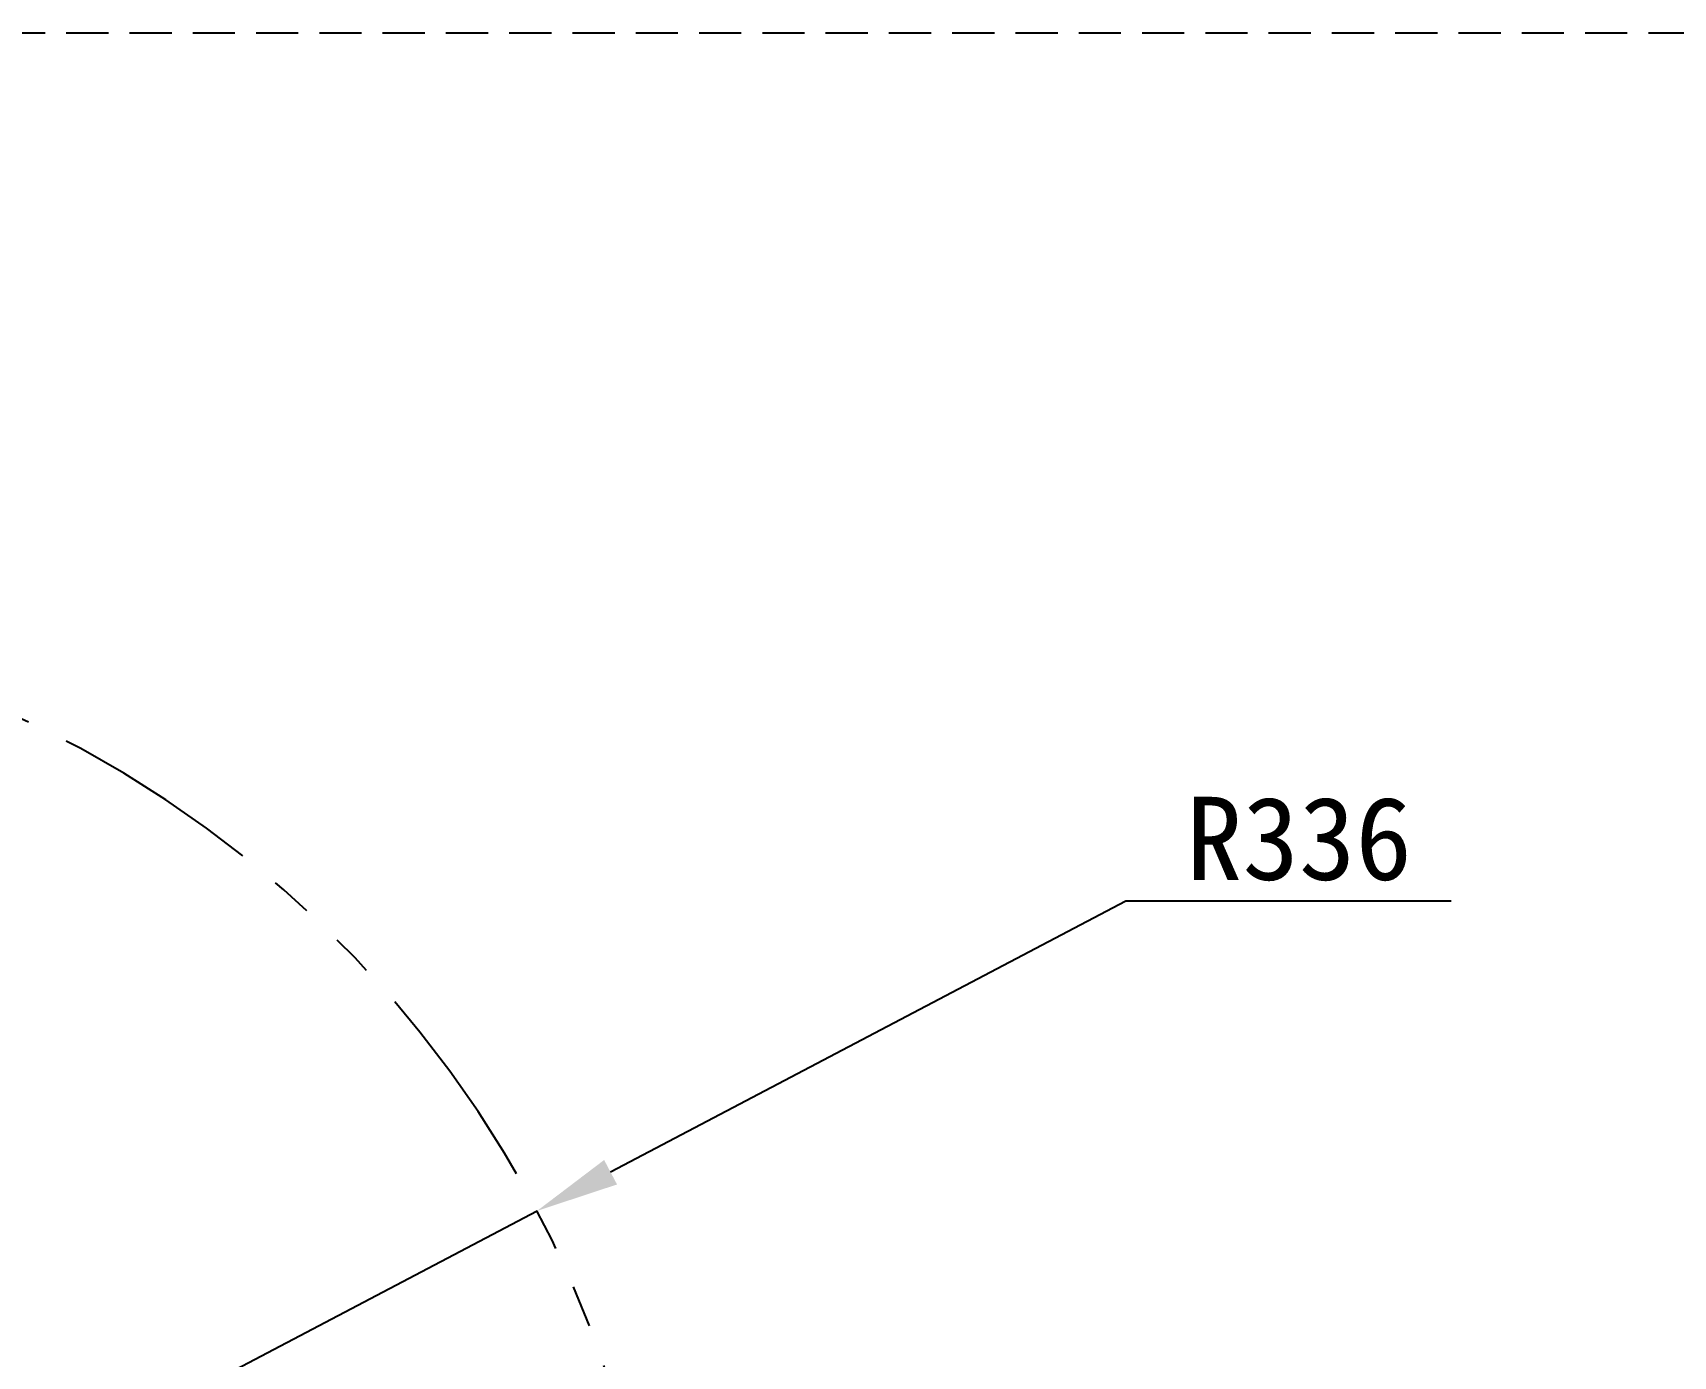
# Model space of a CAD drawing. Header units: millimetres. Extents: x 415 to 2018, y 500 to 823.
# Drawn here: x 1727.69 to 1777.07, y 620.11 to 659.95 of the extents above; entities that cross this region are included whole.
import ezdxf

# ---------------------------------------------------------------- set-up
doc = ezdxf.new("R2010")
doc.units = ezdxf.units.MM
doc.header["$PDSIZE"] = -1
doc.linetypes.add('HIDDEN', pattern=[1.905, 1.27, -0.635])
doc.linetypes.add('PHANTOM', pattern=[12.7, 6.35, -1.27, 1.27, -1.27, 1.27, -1.27])
doc.layers.get('Defpoints').update_dxf_attribs({"lineweight": 18})
doc.dimstyles.new('ISO-25', dxfattribs={"dimtxt": 2.5, "dimasz": 2.5, "dimexe": 1.25, "dimexo": 0.625, "dimtad": 1, "dimtoh": 1, "dimlfac": 10, "dimtxsty": 'Standard', "dimcen": 2.5, "dimadec": 0, "dimazin": 0, "dimtfac": 1, "dimtmove": 0, "dimatfit": 3, "dimfxl": 1, "dimarcsym": 0})

# ---------------------------------------------------------------- blocks, each defined once
blk = doc.blocks.new('*D93')
at = {"color": 0, "lineweight": -2}
for p, q in [((1760.597, 633.807), (1745.084, 625.652)), ((1770.389, 633.807), (1760.597, 633.807)), ((1713.13, 608.855), (1742.871, 624.489))]:
    blk.add_line(p, q, dxfattribs=at)
at = {"color": 0}
blk.add_solid([(1744.89, 626.021), (1745.278, 625.284), (1742.871, 624.489)], dxfattribs=at)
at = {"layer": 'Defpoints', "color": 0}
for p in [(1742.871, 624.489), (1713.13, 608.855)]:
    blk.add_point(p, dxfattribs=at)
at = {"color": 0, "insert": (1765.805, 635.682), "char_height": 2.5, "attachment_point": 5}
blk.add_mtext('R336', dxfattribs=at)

msp = doc.modelspace()

# ---------------------------------------------------------------- linework, layer by layer
at = {"linetype": 'HIDDEN'}
msp.add_line((1616.3019, 659.9504), (1814.2995, 659.9504), dxfattribs=at)
at = {"linetype": 'PHANTOM', "lineweight": 25}
msp.add_arc((1713.1304, 608.8546), 33.6, 195, 165, dxfattribs=at)

# ---------------------------------------------------------------- dimensions: what is measured, and where the dimension line sits
dim = msp.add_radius_dim(center=(1713.1304, 608.8546), mpoint=(1742.8713, 624.4891), dimstyle='ISO-25')
dim.commit()
dim.dimension.update_dxf_attribs({"geometry": '*D93', "text_midpoint": (1765.8053, 633.8072), "dimtype": 164})

doc.saveas('drawing.dxf')
